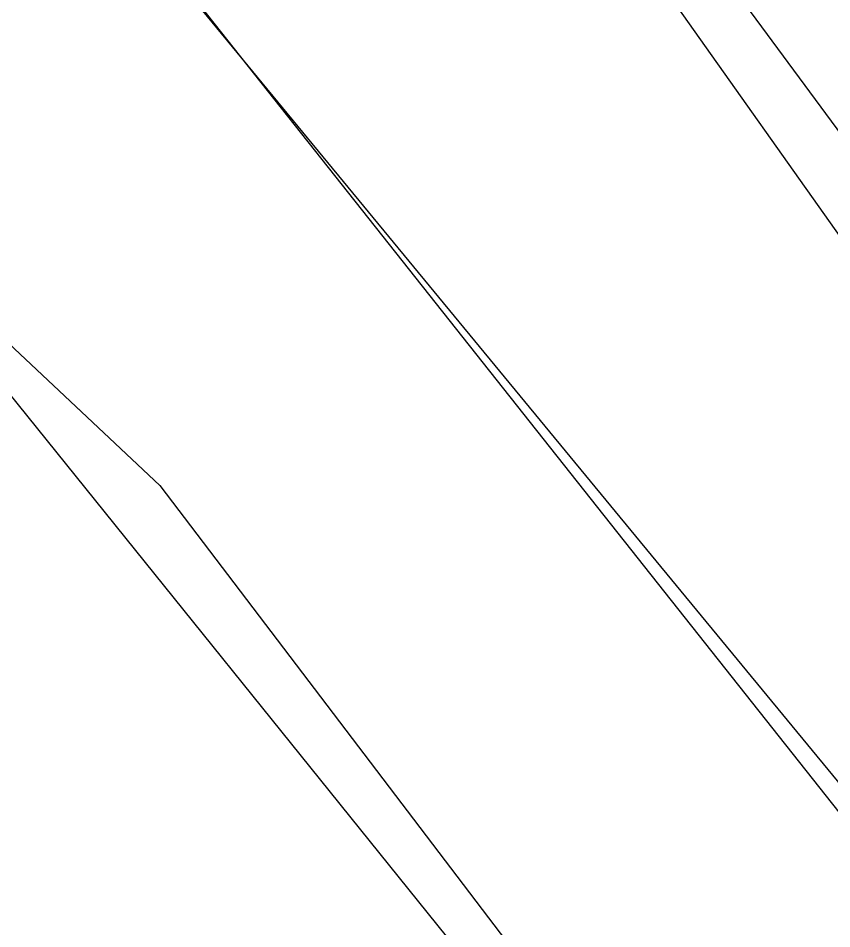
# Model space of a CAD drawing. Extents: x 104.513 to 104.5295, y 28.4567 to 28.4663.
# Drawn here: x 104.5130498 to 104.5131172, y 28.4623839 to 28.4624593 of the extents above; entities that cross this region are included whole.
import ezdxf

# ---------------------------------------------------------------- set-up
doc = ezdxf.new("R2010")
doc.units = 0
doc.header["$MEASUREMENT"] = 0
doc.layers.add('Contour_Line_Minor', color=7, linetype='Continuous')
doc.layers.add('Iso-height_Area', color=7, linetype='Continuous')

msp = doc.modelspace()

# ---------------------------------------------------------------- linework, layer by layer
at = {"layer": 'Contour_Line_Minor', "color": 0}
for points in [[(104.512982368, 28.462560223, 442), (104.513246133, 28.462240287, 442), (104.513700876, 28.461904884, 442), (104.513832847, 28.461852866, 442), (104.514025519, 28.461845297, 442), (104.514111786, 28.461825393, 442), (104.514206488, 28.461774703, 442), (104.514318157, 28.461687998, 442), (104.514434391, 28.461644689, 442), (104.514604278, 28.46164965, 442), (104.514722765, 28.461674812, 442), (104.514840527, 28.461716989, 442), (104.515296069, 28.46197959, 442), (104.515385322, 28.462050406, 442), (104.515472125, 28.462175105, 442), (104.515486617, 28.462249741, 442), (104.515467461, 28.462343668, 442), (104.515401252, 28.462444136, 442), (104.515320376, 28.462525573, 442), (104.515225346, 28.462596536, 442), (104.514848622, 28.46284073, 442), (104.514574845, 28.463073285, 442)], [(104.512982368, 28.462632694, 443), (104.513153201, 28.462391251, 443), (104.513268677, 28.462257314, 443), (104.513695121, 28.461932432, 443), (104.513771357, 28.46189131, 443), (104.513843341, 28.461871396, 443), (104.514048157, 28.461861225, 443), (104.514136229, 28.461841142, 443), (104.514339213, 28.461704529, 443), (104.514410175, 28.461672596, 443), (104.514564785, 28.461661024, 443), (104.514801943, 28.461715395, 443), (104.514885831, 28.461751948, 443), (104.515258321, 28.461968314, 443), (104.515377715, 28.462058924, 443), (104.515442342, 28.462145787, 443), (104.515471847, 28.462244575, 443), (104.515455161, 28.462325071, 443), (104.515389209, 28.462430954, 443), (104.515306885, 28.462513029, 443), (104.51521131, 28.462584303, 443), (104.514810475, 28.462844398, 443), (104.514540118, 28.463072455, 443)], [(104.512982368, 28.462494836, 441), (104.513061534, 28.462420595, 441), (104.513168368, 28.462280213, 441), (104.513253727, 28.462197041, 441), (104.513687547, 28.461889695, 441), (104.51379955, 28.461838242, 441), (104.514028401, 28.461823072, 441), (104.514101294, 28.461805339, 441), (104.514160145, 28.46177744, 441), (104.51431965, 28.461658132, 441), (104.514423039, 28.461624603, 441), (104.51459296, 28.461632015, 441), (104.514801873, 28.461685303, 441), (104.514932749, 28.461751127, 441), (104.515350612, 28.46200444, 441), (104.515433029, 28.462086909, 441), (104.515485556, 28.462174296, 441), (104.515504091, 28.462256935, 441), (104.515479176, 28.462358117, 441), (104.515413295, 28.462457318, 441), (104.515333867, 28.462538118, 441), (104.514867724, 28.462851659, 441), (104.514617993, 28.463067538, 441)]]:
    msp.add_polyline3d(points, dxfattribs=at)
at = {"layer": 'Iso-height_Area', "color": 0}
for points in [[(104.512982368, 28.466148983, 441), (104.512982368, 28.46259664, 441), (104.512997187, 28.4624925, 441), (104.513168368, 28.462280213, 441), (104.513276755, 28.462179188, 441), (104.513718804, 28.461871088, 441), (104.513826401, 28.461832855, 441), (104.514028401, 28.461823072, 441), (104.514101294, 28.461805339, 441), (104.514160145, 28.46177744, 441), (104.51431965, 28.461658132, 441), (104.514423039, 28.461624603, 441), (104.51459296, 28.461632015, 441), (104.514801873, 28.461685303, 441), (104.515298984, 28.461969316, 441), (104.515391943, 28.462040129, 441), (104.515485556, 28.462174296, 441), (104.515504091, 28.462256935, 441), (104.515479176, 28.462358117, 441), (104.515413295, 28.462457318, 441), (104.515358386, 28.462516787, 441), (104.515239725, 28.462609076, 441), (104.514867724, 28.462851659, 441), (104.514617993, 28.463067538, 441)], [(104.512982368, 28.466148983, 442), (104.51298467, 28.462610824, 442), (104.513007218, 28.462533106, 442), (104.513212438, 28.462274038, 442), (104.513318509, 28.462180334, 442), (104.513730368, 28.461888222, 442), (104.513832847, 28.461852866, 442), (104.514025519, 28.461845297, 442), (104.514111786, 28.461825393, 442), (104.514206488, 28.461774703, 442), (104.51434034, 28.461675723, 442), (104.514473039, 28.461641225, 442), (104.514691633, 28.461667003, 442), (104.514885286, 28.461737919, 442), (104.515296069, 28.46197959, 442), (104.515423916, 28.462095309, 442), (104.515472125, 28.462175105, 442), (104.515483902, 28.46228649, 442), (104.515456181, 28.462364198, 442), (104.515382366, 28.46246609, 442), (104.515225346, 28.462596536, 442), (104.514848622, 28.46284073, 442), (104.514574845, 28.463073285, 442)], [(104.512982368, 28.466148983, 443), (104.512983975, 28.462690846, 443), (104.512999714, 28.462609805, 443), (104.513229859, 28.462298104, 443), (104.513360982, 28.462179919, 443), (104.513739885, 28.461905644, 443), (104.513843341, 28.461871396, 443), (104.514114162, 28.461848456, 443), (104.514188313, 28.461814031, 443), (104.514368806, 28.46168847, 443), (104.514480507, 28.461660533, 443), (104.514679404, 28.461678901, 443), (104.514885831, 28.461751948, 443), (104.515297642, 28.461992413, 443), (104.515377715, 28.462058924, 443), (104.515442342, 28.462145787, 443), (104.515467049, 28.462210644, 443), (104.515465125, 28.462298798, 443), (104.515372207, 28.462449971, 443), (104.51521131, 28.462584303, 443), (104.514810475, 28.462844398, 443), (104.514540118, 28.463072455, 443)]]:
    msp.add_polyline3d(points, dxfattribs=at)

doc.saveas('drawing.dxf')
